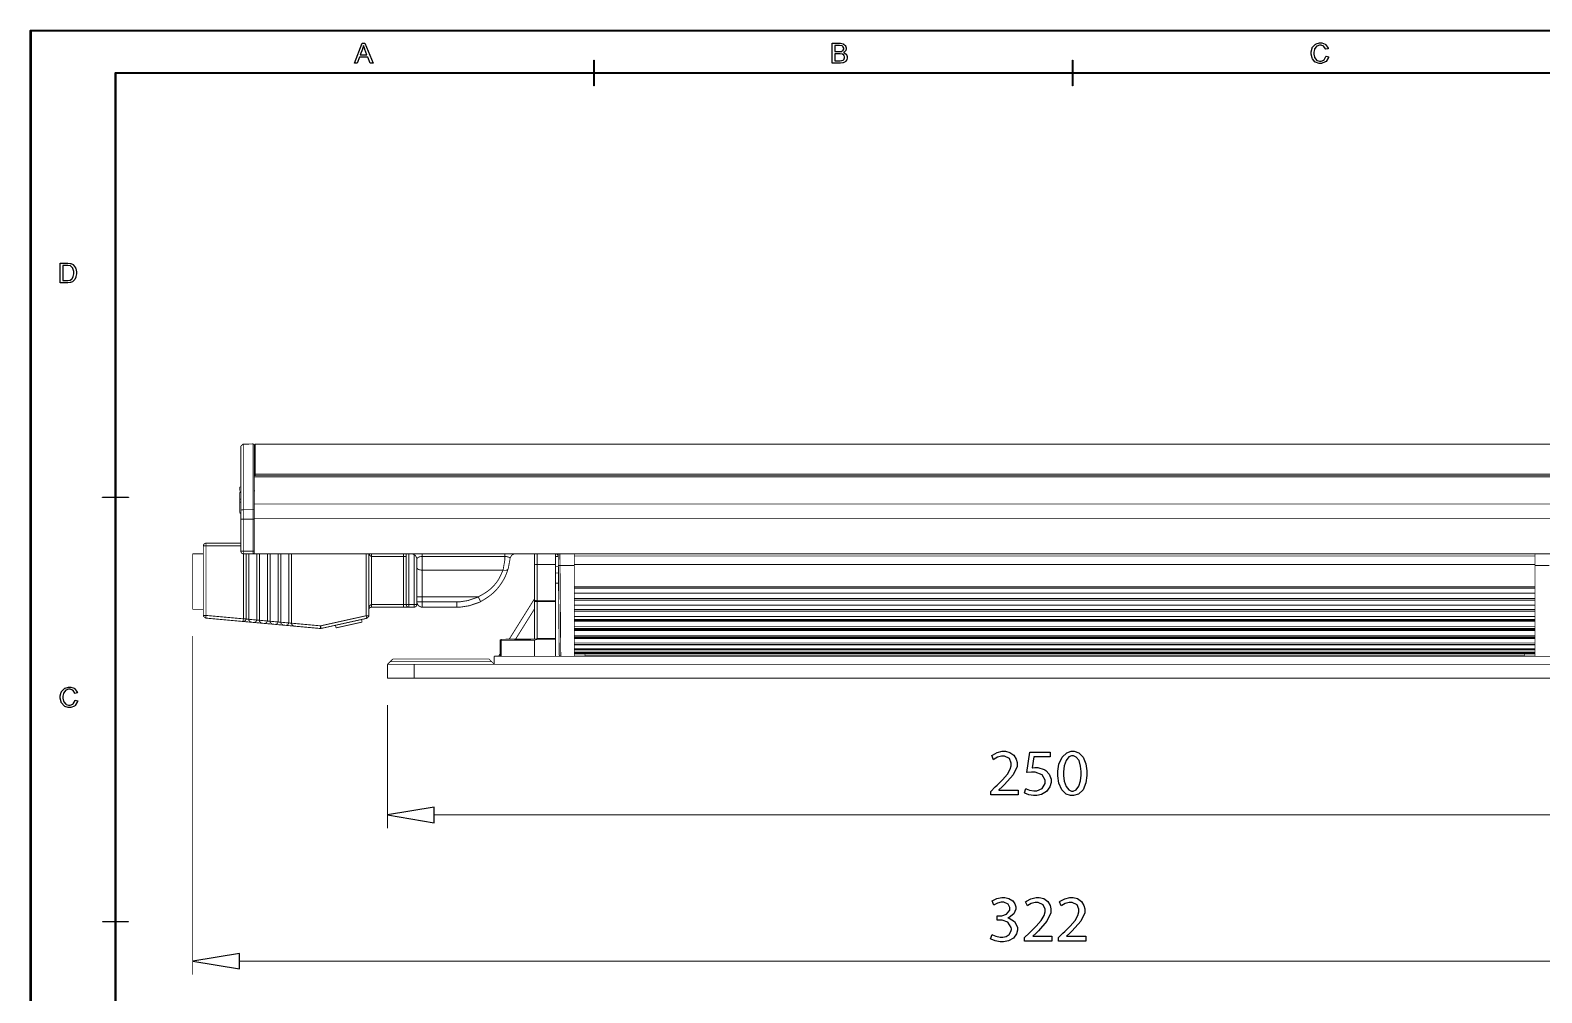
# Model space of a CAD drawing. Extents: x 0.54 to 10.46, y 0.74 to 7.76.
# Drawn here: x 0.54 to 6.49, y 3.97 to 7.76 of the extents above; entities that cross this region are included whole.
import ezdxf

# ---------------------------------------------------------------- set-up
doc = ezdxf.new("R2010")
doc.units = 0
doc.layers.get('0').update_dxf_attribs({"linetype": 'CONTINUOUS'})

msp = doc.modelspace()

# ---------------------------------------------------------------- linework, layer by layer
at = {"color": 0}
for points in [[(10.4631, 0.73899), (0.53689, 0.73899), (0.53646, 0.73899), (0.53516, 0.74029), (0.53516, 0.74072), (0.53516, 7.75928), (0.53516, 7.75971), (0.53646, 7.76101), (0.53689, 7.76101), (10.4631, 7.76101), (10.4635, 7.76101), (10.4648, 7.75971), (10.4648, 7.75928), (10.4648, 0.74072), (10.4648, 0.74029), (10.4635, 0.73899), (10.4631, 0.73899)], [(0.53863, 0.74246), (10.4614, 0.74246), (10.4614, 7.75754), (0.53863, 7.75754), (0.53863, 0.74246)], [(1.8125, 7.63167), (1.84239, 7.70953), (1.85351, 7.70953), (1.88536, 7.63167), (1.87364, 7.63167), (1.86453, 7.65528), (1.83203, 7.65528), (1.82346, 7.63167), (1.8125, 7.63167)], [(1.83496, 7.66363), (1.86139, 7.66363), (1.85325, 7.68522), (1.8526, 7.68685), (1.84799, 7.70031), (1.84771, 7.70133), (1.84744, 7.70008), (1.84397, 7.68772), (1.84353, 7.68647), (1.83496, 7.66363)], [(3.69461, 7.63167), (3.69461, 7.70953), (3.72385, 7.70953), (3.72738, 7.70953), (3.73719, 7.70757), (3.73812, 7.70714), (3.73899, 7.70676), (3.74604, 7.70068), (3.74658, 7.69987), (3.74707, 7.69906), (3.74962, 7.692), (3.74962, 7.68961), (3.74962, 7.68728), (3.74735, 7.68099), (3.7469, 7.68024), (3.74642, 7.67953), (3.73964, 7.67356), (3.73872, 7.67307), (3.73986, 7.67275), (3.74897, 7.66689), (3.74962, 7.66601), (3.75022, 7.66521), (3.75342, 7.65701), (3.75342, 7.65424), (3.75342, 7.65175), (3.75146, 7.64492), (3.75108, 7.6441), (3.75071, 7.64333), (3.74593, 7.63726), (3.74539, 7.63683), (3.74479, 7.63644), (3.73768, 7.63319), (3.73687, 7.63297), (3.736, 7.63276), (3.72721, 7.63167), (3.72428, 7.63167), (3.69461, 7.63167)], [(3.70492, 7.67681), (3.72174, 7.67681), (3.72418, 7.67681), (3.73107, 7.67763), (3.73156, 7.67774), (3.73221, 7.67796), (3.73714, 7.68115), (3.73747, 7.68158), (3.73779, 7.68207), (3.73947, 7.68685), (3.73947, 7.68842), (3.73947, 7.69015), (3.7379, 7.69472), (3.73763, 7.69521), (3.73731, 7.69569), (3.73286, 7.69906), (3.73232, 7.69922), (3.73172, 7.69943), (3.72325, 7.70031), (3.72049, 7.70031), (3.70492, 7.70031), (3.70492, 7.67681)], [(5.63921, 7.65896), (5.64953, 7.65636), (5.64899, 7.65424), (5.63926, 7.63818), (5.63786, 7.63704), (5.63644, 7.63596), (5.62207, 7.63038), (5.61729, 7.63038), (5.61214, 7.63038), (5.59814, 7.63465), (5.59685, 7.63547), (5.59549, 7.63633), (5.5855, 7.64871), (5.58485, 7.65033), (5.58415, 7.65196), (5.58074, 7.66639), (5.58074, 7.67117), (5.58074, 7.67649), (5.58453, 7.69092), (5.58535, 7.69239), (5.5861, 7.6939), (5.59711, 7.7054), (5.59858, 7.70617), (5.59999, 7.70697), (5.61307, 7.71083), (5.61746, 7.71083), (5.62235, 7.71083), (5.63574, 7.70594), (5.6371, 7.70492), (5.6384, 7.70394), (5.64768, 7.69), (5.64822, 7.68821), (5.63807, 7.68582), (5.63758, 7.68722), (5.63103, 7.69754), (5.63021, 7.69814), (5.62935, 7.69879), (5.62022, 7.70204), (5.61724, 7.70204), (5.6135, 7.70204), (5.60325, 7.69846), (5.60226, 7.69775), (5.60124, 7.69706), (5.59418, 7.68744), (5.59381, 7.68619), (5.59337, 7.685), (5.59136, 7.67469), (5.59136, 7.67122), (5.59136, 7.66694), (5.59375, 7.65517), (5.59424, 7.65392), (5.59467, 7.65272), (5.60221, 7.6435), (5.60325, 7.64285), (5.60422, 7.64225), (5.61333, 7.63917), (5.61643, 7.63917), (5.62007, 7.63917), (5.63004, 7.64333), (5.63108, 7.64415), (5.63206, 7.64501), (5.63883, 7.65733), (5.63921, 7.65896)], [(2.75608, 7.54135), (2.75592, 7.54135), (2.75543, 7.54189), (2.75543, 7.54204), (2.75543, 7.64231), (2.75543, 7.64247), (2.75592, 7.64296), (2.75608, 7.64296), (2.75624, 7.64296), (2.75678, 7.64247), (2.75678, 7.64231), (2.75678, 7.54204), (2.75678, 7.54189), (2.75624, 7.54135), (2.75608, 7.54135)], [(3.70492, 7.6409), (3.72428, 7.6409), (3.72601, 7.6409), (3.73096, 7.64117), (3.73133, 7.64122), (3.73188, 7.64133), (3.73682, 7.64318), (3.73725, 7.64339), (3.73763, 7.64367), (3.74094, 7.64725), (3.74121, 7.64768), (3.74143, 7.64817), (3.74274, 7.65272), (3.74274, 7.65424), (3.74274, 7.65614), (3.74083, 7.66129), (3.7405, 7.66183), (3.74013, 7.66237), (3.73497, 7.66613), (3.73432, 7.66635), (3.73361, 7.66656), (3.72558, 7.66764), (3.72293, 7.66764), (3.70492, 7.66764), (3.70492, 7.6409)], [(4.64106, 7.54135), (4.64085, 7.54135), (4.64035, 7.54189), (4.64035, 7.54204), (4.64035, 7.64231), (4.64035, 7.64247), (4.64085, 7.64296), (4.64106, 7.64296), (4.64122, 7.64296), (4.64176, 7.64247), (4.64176, 7.64231), (4.64176, 7.54204), (4.64176, 7.54189), (4.64122, 7.54135), (4.64106, 7.54135)], [(10.296, 0.90609), (0.87115, 0.90609), (0.87071, 0.90609), (0.86941, 0.90739), (0.86941, 0.90782), (0.86941, 7.59218), (0.86941, 7.59261), (0.87071, 7.59392), (0.87115, 7.59392), (10.296, 7.59392), (10.2964, 7.59392), (10.2977, 7.59261), (10.2977, 7.59218), (10.2977, 0.90782), (10.2977, 0.90739), (10.2964, 0.90609), (10.296, 0.90609)], [(0.87289, 0.90956), (10.2943, 0.90956), (10.2943, 7.59044), (0.87289, 7.59044), (0.87289, 0.90956)], [(0.65283, 6.76579), (0.65283, 6.84358), (0.67963, 6.84358), (0.68305, 6.84358), (0.69265, 6.84267), (0.69347, 6.84244), (0.69455, 6.84224), (0.7041, 6.83762), (0.70491, 6.83692), (0.70589, 6.83604), (0.71354, 6.82497), (0.71408, 6.82362), (0.71457, 6.82226), (0.71718, 6.8094), (0.71718, 6.80512), (0.71718, 6.80122), (0.71539, 6.79053), (0.71506, 6.78939), (0.71468, 6.78825), (0.71029, 6.77881), (0.7098, 6.77806), (0.70926, 6.77735), (0.70329, 6.77143), (0.70269, 6.771), (0.70204, 6.77056), (0.69428, 6.76731), (0.69341, 6.76708), (0.69249, 6.76687), (0.68376, 6.76579), (0.68088, 6.76579), (0.65283, 6.76579)], [(0.66309, 6.77496), (0.67974, 6.77496), (0.68273, 6.77496), (0.69103, 6.77615), (0.69179, 6.77636), (0.69249, 6.77664), (0.69835, 6.78), (0.69878, 6.78043), (0.69938, 6.78103), (0.7041, 6.78922), (0.70448, 6.79025), (0.70481, 6.79129), (0.70654, 6.80181), (0.70654, 6.80528), (0.70654, 6.81), (0.70318, 6.82292), (0.70253, 6.824), (0.70182, 6.82514), (0.69374, 6.83247), (0.69282, 6.83279), (0.69211, 6.83306), (0.68262, 6.83442), (0.67947, 6.83442), (0.66309, 6.83442), (0.66309, 6.77496)], [(0.92128, 5.92042), (0.82096, 5.92042), (0.8208, 5.92042), (0.82031, 5.9209), (0.82031, 5.92106), (0.82031, 5.92128), (0.8208, 5.92176), (0.82096, 5.92176), (0.92128, 5.92176), (0.92144, 5.92176), (0.92193, 5.92128), (0.92193, 5.92106), (0.92193, 5.9209), (0.92144, 5.92042), (0.92128, 5.92042)], [(0.71202, 5.12196), (0.72228, 5.11936), (0.72173, 5.11724), (0.71202, 5.10118), (0.71067, 5.10004), (0.70926, 5.09896), (0.69488, 5.09337), (0.6901, 5.09337), (0.68495, 5.09337), (0.6709, 5.09765), (0.6696, 5.09847), (0.66824, 5.09933), (0.65826, 5.11171), (0.65761, 5.11333), (0.6569, 5.11496), (0.65348, 5.12939), (0.65348, 5.13417), (0.65348, 5.13949), (0.65734, 5.15392), (0.65815, 5.15539), (0.65891, 5.1569), (0.66992, 5.1684), (0.67139, 5.16917), (0.6728, 5.16997), (0.68587, 5.17383), (0.69027, 5.17383), (0.69515, 5.17383), (0.70855, 5.16894), (0.70991, 5.16792), (0.71121, 5.16694), (0.72043, 5.153), (0.72098, 5.15121), (0.71083, 5.14882), (0.71034, 5.15022), (0.70383, 5.16054), (0.70296, 5.16114), (0.70209, 5.16178), (0.69298, 5.16504), (0.69, 5.16504), (0.68625, 5.16504), (0.676, 5.16146), (0.67502, 5.16075), (0.67399, 5.16004), (0.66694, 5.15044), (0.66656, 5.14919), (0.66612, 5.148), (0.66412, 5.13769), (0.66412, 5.13422), (0.66412, 5.12993), (0.6665, 5.11817), (0.66699, 5.11692), (0.66748, 5.11572), (0.67497, 5.1065), (0.676, 5.10585), (0.67697, 5.10525), (0.68614, 5.10215), (0.68924, 5.10215), (0.69287, 5.10215), (0.70285, 5.10633), (0.70388, 5.10715), (0.70486, 5.10801), (0.71164, 5.12033), (0.71202, 5.12196)], [(0.92128, 4.24929), (0.82096, 4.24929), (0.8208, 4.24929), (0.82031, 4.24983), (0.82031, 4.25), (0.82031, 4.25022), (0.8208, 4.25071), (0.82096, 4.25071), (0.92128, 4.25071), (0.92144, 4.25071), (0.92193, 4.25022), (0.92193, 4.25), (0.92193, 4.24983), (0.92144, 4.24929), (0.92128, 4.24929)]]:
    msp.add_lwpolyline(points, close=True, dxfattribs=at)
at = {"color": 0, "const_width": 0.00347}
for points in [[(1.41254, 6.13146), (1.37446, 6.13015)], [(1.41689, 6.12728), (1.41689, 6.12836), (1.41374, 6.13146), (1.41271, 6.13146), (1.41254, 6.13146)], [(1.37446, 6.13015), (1.37305, 6.1301), (1.36431, 6.12229), (1.36431, 6.11963)], [(1.36431, 5.86914), (1.36431, 6.11963)], [(1.42106, 6.13069), (1.41997, 6.13069), (1.41689, 6.12761), (1.41689, 6.12651)], [(1.41689, 6.00553), (1.41689, 6.12728)], [(1.41689, 6.12651), (1.41689, 6.00971)], [(7.71967, 6.13069), (1.42106, 6.13069)], [(1.42106, 6.01258), (1.42057, 6.01269), (1.41699, 6.01019), (1.41689, 6.00971)], [(1.42106, 6.01258), (1.42106, 6.00803)], [(1.42106, 6.01258), (7.71967, 6.01258)], [(1.36013, 5.94786), (1.36013, 5.96169)], [(1.36013, 5.96169), (1.36431, 5.96169)], [(1.41689, 6.00971), (1.41689, 6.00868), (1.41997, 6.00549), (1.42106, 6.00549)], [(7.72385, 6.00553), (1.41689, 6.00553)], [(1.41689, 6.00553), (1.41689, 6.00097)], [(7.72385, 6.00097), (1.41689, 6.00097)], [(1.41689, 6.00097), (1.41689, 5.89492)], [(1.42106, 6.00803), (1.42106, 6.00553)], [(1.36013, 5.94308), (1.36431, 5.94308)], [(1.36013, 5.91385), (1.36013, 5.94049)], [(1.36013, 5.94049), (1.36431, 5.94049)], [(1.36013, 5.90235), (1.36013, 5.91385)], [(1.36013, 5.91385), (1.36431, 5.91385)], [(1.36013, 5.86008), (1.36013, 5.90235)], [(1.36013, 5.90235), (1.36431, 5.90235)], [(4.93067, 5.89492), (1.41689, 5.89492)], [(1.41689, 5.89492), (1.41689, 5.83832)], [(1.42106, 5.94661), (1.41851, 5.94661), (1.41846, 5.94661), (1.41829, 5.94661), (1.41829, 5.94661), (1.41792, 5.94661), (1.41786, 5.94661), (1.41775, 5.94667), (1.41775, 5.94667), (1.41743, 5.94667), (1.41738, 5.94667), (1.41726, 5.94667), (1.41726, 5.94667), (1.41721, 5.94667), (1.4171, 5.94667), (1.4171, 5.94667), (1.4171, 5.94667), (1.41699, 5.94667), (1.41699, 5.94667)], [(7.72385, 5.89492), (4.93067, 5.89492)], [(1.36431, 5.86008), (1.36013, 5.86008)], [(1.36013, 5.85867), (1.36431, 5.85867)], [(1.36431, 5.85867), (1.36013, 5.85867)], [(1.37446, 5.87229), (1.37245, 5.87218), (1.37055, 5.87201), (1.36882, 5.87169), (1.3673, 5.87131), (1.36599, 5.87088), (1.36507, 5.87033), (1.36453, 5.86974), (1.36431, 5.86914)], [(1.36431, 5.86914), (1.36431, 5.83524)], [(1.36431, 5.7091), (1.36431, 5.83524)], [(1.36431, 5.83524), (1.37446, 5.83524)], [(1.41254, 5.87267), (1.37446, 5.87229)], [(1.37446, 5.87229), (1.37446, 5.83524)], [(1.41254, 5.83524), (1.37446, 5.83524)], [(1.37446, 5.83524), (1.37446, 5.7091)], [(1.41254, 5.83524), (1.41254, 5.87267)], [(1.41271, 5.87267), (1.41254, 5.87267)], [(1.41254, 5.7091), (1.41254, 5.83524)], [(1.41254, 5.83524), (1.41689, 5.83524)], [(1.41271, 5.87267), (1.41351, 5.87267), (1.41504, 5.87244), (1.41564, 5.87229), (1.41618, 5.87213), (1.41656, 5.8719), (1.41678, 5.87164), (1.41689, 5.87142)], [(1.41689, 5.83524), (1.41689, 5.87142)], [(1.41689, 5.83832), (1.41689, 5.69857)], [(5.37354, 5.83832), (1.41689, 5.83832)], [(7.72385, 5.83832), (5.37354, 5.83832)], [(1.22765, 5.74061), (1.22575, 5.74061), (1.22016, 5.73757), (1.21712, 5.73199), (1.21712, 5.73008)], [(1.21712, 5.73008), (1.22765, 5.73008)], [(1.21712, 5.45589), (1.21712, 5.73008)], [(1.22765, 5.74061), (1.36431, 5.74061)], [(1.22765, 5.74061), (1.22765, 5.73008)], [(1.22765, 5.73008), (1.22765, 5.45589)], [(1.17508, 5.48004), (1.17508, 5.69857)], [(1.17508, 5.69857), (1.21712, 5.69857)], [(1.37446, 5.7091), (1.36431, 5.7091)], [(1.36431, 5.7091), (1.36431, 5.70725), (1.36735, 5.70167), (1.37294, 5.69857), (1.37484, 5.69857)], [(1.37446, 5.7091), (1.3744, 5.70822), (1.37473, 5.69943), (1.37484, 5.69857)], [(1.41254, 5.7091), (1.37446, 5.7091)], [(1.41271, 5.69857), (1.37484, 5.69857)], [(1.38531, 5.69857), (1.38531, 5.44249)], [(1.39583, 5.4406), (1.39583, 5.69857)], [(1.41689, 5.7091), (1.41254, 5.7091)], [(1.41271, 5.69857), (1.41271, 5.69862), (1.41271, 5.69874), (1.41271, 5.69874), (1.41265, 5.69879), (1.41265, 5.69889), (1.41265, 5.69889), (1.41265, 5.69894), (1.41265, 5.69911), (1.41265, 5.69911), (1.41265, 5.69911), (1.41265, 5.69928), (1.41265, 5.69928), (1.41265, 5.69933), (1.41265, 5.69943), (1.41265, 5.69943), (1.4126, 5.69949), (1.4126, 5.69971), (1.4126, 5.69971), (1.4126, 5.69976), (1.4126, 5.69993), (1.4126, 5.69993), (1.4126, 5.69993), (1.4126, 5.70019), (1.4126, 5.70019), (1.4126, 5.70242), (1.41254, 5.70258), (1.41254, 5.7091)], [(1.41271, 5.69857), (1.41374, 5.69857), (1.41689, 5.70171), (1.41689, 5.70275)], [(1.41689, 5.69857), (1.41271, 5.69857)], [(1.41689, 5.70275), (1.41689, 5.7091)], [(7.72385, 5.69857), (1.41689, 5.69857)], [(1.42736, 5.69857), (1.42736, 5.43869)], [(1.43788, 5.43679), (1.43788, 5.69857)], [(1.4694, 5.69857), (1.4694, 5.43485)], [(1.47993, 5.43294), (1.47993, 5.69857)], [(1.51144, 5.69857), (1.51144, 5.43104)], [(1.52197, 5.42914), (1.52197, 5.69857)], [(1.5535, 5.69857), (1.5535, 5.42725)], [(1.56401, 5.42529), (1.56401, 5.69857)], [(1.86888, 5.69857), (1.86888, 5.45469)], [(1.87939, 5.69857), (1.87939, 5.68804)], [(1.87939, 5.68804), (1.87939, 5.49886)], [(2.00553, 5.68804), (1.87939, 5.68804)], [(2.00553, 5.69857), (2.00553, 5.68804)], [(2.016, 5.68804), (2.00553, 5.68804)], [(2.00553, 5.49886), (2.00553, 5.68804)], [(2.016, 5.49886), (2.016, 5.69857)], [(2.05806, 5.67751), (2.05806, 5.68126), (2.05186, 5.69243), (2.04075, 5.69857), (2.03706, 5.69857)], [(2.0791, 5.68804), (2.07497, 5.68782), (2.07107, 5.68722), (2.06743, 5.68631), (2.06424, 5.68494), (2.06164, 5.68338), (2.05968, 5.68158), (2.05849, 5.67958), (2.05806, 5.67751)], [(2.05806, 5.64481), (2.05806, 5.67751)], [(2.0791, 5.68804), (2.0791, 5.69857)], [(2.40494, 5.68804), (2.0791, 5.68804)], [(2.0791, 5.68804), (2.0791, 5.63428)], [(2.39714, 5.63428), (2.39839, 5.63867), (2.40494, 5.67572), (2.40494, 5.68804)], [(2.40494, 5.68804), (2.40494, 5.69857)], [(2.40494, 5.68804), (2.40554, 5.68804), (2.40619, 5.68799), (2.40679, 5.68799), (2.40739, 5.68793), (2.40799, 5.68793), (2.40864, 5.68788), (2.40918, 5.68782), (2.41037, 5.68772), (2.41092, 5.68767), (2.41151, 5.68756), (2.41206, 5.68744), (2.41254, 5.68739), (2.41363, 5.68718), (2.41558, 5.68674), (2.41601, 5.68658), (2.41644, 5.68647), (2.41689, 5.68631), (2.41775, 5.68608), (2.41812, 5.68593), (2.41851, 5.68582), (2.41928, 5.68549), (2.4196, 5.68533), (2.41992, 5.68522), (2.4209, 5.68474), (2.42171, 5.68425), (2.42204, 5.68414), (2.42225, 5.68392), (2.42253, 5.68375), (2.42318, 5.68326), (2.42333, 5.68311), (2.42356, 5.68294), (2.42389, 5.68261), (2.42399, 5.68246), (2.42415, 5.68224), (2.42458, 5.68158), (2.42464, 5.68143), (2.42469, 5.68121), (2.42481, 5.68104), (2.42486, 5.68088), (2.42486, 5.68072), (2.42492, 5.6805), (2.42497, 5.68033), (2.42497, 5.68018), (2.42503, 5.68001), (2.42503, 5.67979), (2.42507, 5.67964), (2.42507, 5.67947)], [(2.41732, 5.63883), (2.41829, 5.64214), (2.42475, 5.67606), (2.42507, 5.67947)], [(2.44601, 5.69857), (2.44243, 5.69857), (2.43181, 5.69308), (2.42529, 5.68218), (2.42507, 5.67947)], [(2.52143, 5.65489), (2.52143, 5.69857)], [(2.53196, 5.65653), (2.53065, 5.65653), (2.53039, 5.65647), (2.52886, 5.65647), (2.52865, 5.65642), (2.52794, 5.65642), (2.52767, 5.65636), (2.52718, 5.65636), (2.52696, 5.65631), (2.52653, 5.65631), (2.52632, 5.65625), (2.52588, 5.65625), (2.52567, 5.65619), (2.52544, 5.65619), (2.52528, 5.65614), (2.52507, 5.65614), (2.52485, 5.65608), (2.52468, 5.65608), (2.52453, 5.65603), (2.52431, 5.65603), (2.52399, 5.65593), (2.52382, 5.65593), (2.52365, 5.65587), (2.52349, 5.65587), (2.52333, 5.65582), (2.52322, 5.65582), (2.52306, 5.65576), (2.523, 5.65576), (2.52279, 5.65571), (2.52279, 5.65571), (2.52274, 5.65571), (2.52257, 5.65565), (2.52257, 5.65565), (2.52251, 5.65565), (2.52235, 5.65554), (2.52235, 5.65554), (2.52229, 5.65554), (2.52214, 5.65549), (2.52214, 5.65549), (2.52208, 5.65549), (2.52197, 5.65543), (2.52197, 5.65543), (2.52192, 5.65543), (2.52181, 5.65533), (2.52181, 5.65533), (2.52175, 5.65533), (2.52165, 5.65522), (2.52165, 5.65522), (2.5216, 5.65522), (2.52149, 5.65506), (2.52149, 5.65506), (2.52143, 5.65506), (2.52143, 5.65489), (2.52143, 5.65489)], [(2.52143, 5.51025), (2.52143, 5.65489)], [(2.60385, 5.65653), (2.53196, 5.65653)], [(2.53196, 5.65653), (2.53196, 5.51546)], [(2.60385, 5.69857), (2.60385, 5.65653)], [(2.61529, 5.68804), (2.60385, 5.68804)], [(2.60385, 5.65653), (2.60385, 5.51546)], [(2.61529, 5.68815), (2.61524, 5.68961), (2.61214, 5.69553), (2.60661, 5.69857), (2.60476, 5.69857)], [(2.61518, 5.69857), (2.61556, 5.65224)], [(2.62147, 5.69857), (2.6219, 5.65235)], [(2.67828, 5.69857), (2.67828, 5.69015)], [(2.67828, 5.69015), (2.67828, 5.65653)], [(2.67828, 5.69015), (6.46246, 5.69015)], [(2.67828, 5.65653), (2.67828, 5.65229)], [(2.67828, 5.65653), (2.67828, 5.65229)], [(2.67828, 5.65653), (6.46246, 5.65653)], [(6.46246, 5.69015), (6.46246, 5.69857)], [(6.46246, 5.69015), (6.46246, 5.65653)], [(6.46246, 5.65229), (6.46246, 5.65653)], [(6.46246, 5.65653), (6.46246, 5.65229)], [(2.05806, 5.64481), (2.05849, 5.64274), (2.05968, 5.64079), (2.06164, 5.63894), (2.06424, 5.63737), (2.06743, 5.63607), (2.07107, 5.6351), (2.07497, 5.6345), (2.0791, 5.63428)], [(2.05806, 5.52919), (2.05806, 5.64481)], [(2.0791, 5.63428), (2.39714, 5.63428)], [(2.0791, 5.63428), (2.0791, 5.52919)], [(2.30003, 5.52919), (2.30285, 5.53071), (2.30561, 5.53222), (2.30838, 5.53369), (2.31119, 5.53526), (2.31396, 5.53678), (2.31668, 5.53836), (2.31944, 5.53993), (2.32215, 5.54156), (2.32482, 5.54318), (2.32753, 5.54486), (2.33014, 5.54656), (2.33274, 5.54829), (2.33535, 5.55007), (2.33789, 5.55192), (2.34039, 5.55382), (2.34283, 5.55572), (2.34526, 5.55772), (2.34993, 5.56185), (2.35449, 5.56619), (2.35672, 5.56842), (2.35889, 5.57064), (2.361, 5.57297), (2.36313, 5.57525), (2.36513, 5.57764), (2.36719, 5.58003), (2.36914, 5.58242), (2.37104, 5.58485), (2.37289, 5.58729), (2.37468, 5.58979), (2.37804, 5.59478), (2.37961, 5.59733), (2.38112, 5.59988), (2.3826, 5.60249), (2.384, 5.60508), (2.38536, 5.60769), (2.38667, 5.61029), (2.38792, 5.61296), (2.38917, 5.61556), (2.39154, 5.62088), (2.39268, 5.62358), (2.39382, 5.62625), (2.39492, 5.6289), (2.39606, 5.63162), (2.39714, 5.63428)], [(2.41732, 5.63883), (2.41639, 5.63612), (2.41547, 5.63336), (2.41456, 5.63064), (2.4126, 5.62522), (2.41162, 5.62244), (2.40836, 5.61431), (2.40717, 5.6116), (2.40593, 5.60889), (2.40462, 5.60618), (2.40326, 5.60351), (2.40192, 5.60081), (2.39899, 5.59549), (2.39746, 5.59283), (2.39589, 5.59022), (2.39432, 5.58757), (2.39264, 5.58496), (2.39094, 5.58242), (2.38921, 5.57986), (2.38743, 5.57731), (2.38564, 5.57482), (2.38379, 5.57226), (2.38189, 5.56982), (2.37999, 5.56733), (2.37804, 5.56494), (2.37603, 5.5625), (2.37403, 5.56011), (2.36979, 5.55544), (2.36768, 5.55317), (2.3655, 5.55089), (2.36328, 5.54867), (2.361, 5.5465), (2.35633, 5.54226), (2.35157, 5.53825), (2.34907, 5.53629), (2.34407, 5.5325), (2.34153, 5.53065), (2.33632, 5.52707), (2.33371, 5.52533), (2.33106, 5.5236), (2.3284, 5.52192), (2.32568, 5.52024), (2.32303, 5.51856), (2.32032, 5.51687), (2.3176, 5.51525), (2.31483, 5.51361), (2.3094, 5.51036)], [(2.39714, 5.63428), (2.40076, 5.63363), (2.40424, 5.63336), (2.40756, 5.63346), (2.41049, 5.6339), (2.41303, 5.63465), (2.41504, 5.63579), (2.41644, 5.63721), (2.41732, 5.63883)], [(2.60385, 5.64811), (2.61561, 5.64811)], [(2.61583, 5.62289), (2.60385, 5.62289)], [(2.61556, 5.65224), (2.61615, 5.58376), (2.61675, 5.5179), (2.61729, 5.45719), (2.61774, 5.40403), (2.61811, 5.36035), (2.61843, 5.3279), (2.6186, 5.30794), (2.61865, 5.30117)], [(2.6219, 5.65229), (2.61849, 5.65229), (2.61843, 5.65229), (2.61828, 5.65229), (2.61828, 5.65229), (2.61778, 5.65229), (2.61774, 5.65229), (2.61757, 5.65229), (2.61757, 5.65229), (2.61692, 5.65229), (2.61686, 5.65229), (2.61675, 5.65229), (2.61675, 5.65229), (2.61626, 5.65229), (2.61621, 5.65229), (2.61604, 5.65224), (2.61604, 5.65224), (2.61561, 5.65224)], [(2.6219, 5.65229), (2.67199, 5.65229)], [(2.67828, 5.65229), (2.67199, 5.65229)], [(2.67828, 5.65229), (2.67828, 5.29497)], [(6.46246, 5.29497), (6.46246, 5.65229)], [(6.46246, 5.65229), (6.51888, 5.65229)], [(2.60385, 5.58296), (2.61615, 5.58296)], [(2.67828, 5.56814), (6.46246, 5.56814)], [(2.67828, 5.56364), (6.46246, 5.56364)], [(6.46246, 5.54346), (2.67828, 5.54346)], [(1.17508, 5.48004), (1.21712, 5.48004)], [(1.87939, 5.49886), (1.87733, 5.49843), (1.87532, 5.49724), (1.87354, 5.49528), (1.87196, 5.49268), (1.87067, 5.48947), (1.86968, 5.48583), (1.86908, 5.48193), (1.86888, 5.47781)], [(1.87939, 5.48833), (1.8775, 5.48833), (1.8719, 5.48529), (1.86888, 5.47971), (1.86888, 5.47781)], [(1.87939, 5.49886), (1.87939, 5.48833)], [(1.87939, 5.49886), (2.00553, 5.49886)], [(2.00553, 5.48833), (1.87939, 5.48833)], [(2.00553, 5.49886), (2.016, 5.49886)], [(2.00553, 5.49886), (2.00553, 5.48833)], [(2.00553, 5.48833), (2.02653, 5.48833)], [(2.02653, 5.49886), (2.016, 5.49886)], [(2.016, 5.49886), (2.016, 5.49701), (2.01904, 5.49143), (2.02462, 5.48833), (2.02653, 5.48833)], [(2.02653, 5.49886), (2.04758, 5.49886)], [(2.02653, 5.48833), (2.02653, 5.49886)], [(2.04758, 5.48833), (2.02653, 5.48833)], [(2.05806, 5.49886), (2.04758, 5.49886)], [(2.04758, 5.48833), (2.04758, 5.49886)], [(2.04758, 5.48833), (2.04943, 5.48833), (2.05496, 5.49143), (2.05806, 5.49701), (2.05806, 5.49886)], [(2.05806, 5.50933), (2.05806, 5.52919)], [(2.05806, 5.52919), (2.0791, 5.52919)], [(2.05806, 5.50933), (2.05806, 5.49886)], [(2.0791, 5.50933), (2.05806, 5.50933)], [(2.05806, 5.50933), (2.05806, 5.50564), (2.06418, 5.49451), (2.07536, 5.48833), (2.0791, 5.48833)], [(2.05897, 5.50315), (2.05881, 5.50282), (2.05806, 5.49989), (2.05806, 5.49886)], [(2.30003, 5.52919), (2.0791, 5.52919)], [(2.0791, 5.52919), (2.0791, 5.50933)], [(2.0791, 5.48833), (2.0791, 5.50939)], [(2.0791, 5.50933), (2.21571, 5.50933)], [(2.21571, 5.48833), (2.0791, 5.48833)], [(2.21571, 5.50933), (2.22651, 5.50933), (2.259, 5.51438), (2.29346, 5.52593), (2.30003, 5.52919)], [(2.21571, 5.48833), (2.22771, 5.48833), (2.26383, 5.49393), (2.30214, 5.50678), (2.3094, 5.51036)], [(2.21571, 5.48833), (2.21571, 5.50939)], [(2.30003, 5.52919), (2.30186, 5.5255), (2.3036, 5.52197), (2.30871, 5.51178), (2.30925, 5.51074), (2.3094, 5.51036)], [(2.52143, 5.52138), (2.42188, 5.36208)], [(2.53196, 5.5154), (2.52989, 5.51535), (2.52794, 5.51503), (2.5261, 5.5146), (2.52453, 5.51394), (2.52322, 5.51313), (2.52225, 5.51226), (2.52165, 5.51129), (2.52143, 5.51025)], [(2.53196, 5.51058), (2.52989, 5.51058), (2.52794, 5.51053), (2.5261, 5.51053), (2.52453, 5.51047), (2.52322, 5.51042), (2.52225, 5.51036), (2.52165, 5.51031), (2.52143, 5.51025)], [(2.52143, 5.36296), (2.52143, 5.51025)], [(2.53196, 5.51058), (2.53196, 5.51546)], [(2.53196, 5.5154), (2.60385, 5.5154)], [(2.53196, 5.51058), (2.53196, 5.36524)], [(2.60385, 5.51058), (2.53196, 5.51058)], [(2.60385, 5.5154), (2.60385, 5.51053)], [(2.60385, 5.51058), (2.60385, 5.36524)], [(6.46246, 5.52225), (2.67828, 5.52225)], [(2.67828, 5.51622), (6.46246, 5.51622)], [(6.46246, 5.49615), (2.67828, 5.49615)], [(6.46246, 5.47922), (2.67828, 5.47922)], [(1.21712, 5.45589), (1.22765, 5.45589)], [(1.21712, 5.45589), (1.21712, 5.45329), (1.22537, 5.44558), (1.22673, 5.44542)], [(1.22765, 5.45589), (1.22748, 5.45383), (1.22727, 5.45188), (1.22711, 5.45008), (1.227, 5.44846), (1.22689, 5.44721), (1.22678, 5.44624), (1.22673, 5.44564), (1.22667, 5.44542)], [(1.37386, 5.43201), (1.22667, 5.44542)], [(1.22765, 5.45589), (1.37484, 5.44249)], [(1.37484, 5.44249), (1.37462, 5.44049), (1.37446, 5.43853), (1.37429, 5.43668), (1.37413, 5.43511), (1.37402, 5.43381), (1.37392, 5.43283), (1.37386, 5.43224), (1.37386, 5.43201)], [(1.37386, 5.43201), (1.37527, 5.43192), (1.38151, 5.43446), (1.38509, 5.44015), (1.38525, 5.44157)], [(1.40539, 5.42914), (1.37386, 5.43201)], [(1.37484, 5.44249), (1.38531, 5.44249)], [(1.38525, 5.44157), (1.38525, 5.44168), (1.38531, 5.44233), (1.38531, 5.44249)], [(1.38525, 5.44157), (1.39583, 5.4406)], [(1.39583, 5.4406), (1.42731, 5.43772)], [(1.39583, 5.43961), (1.39583, 5.4406)], [(1.39583, 5.4406), (1.39583, 5.43961)], [(1.39583, 5.43961), (1.39583, 5.43701), (1.40403, 5.42931), (1.40539, 5.42914)], [(1.4159, 5.42822), (1.40539, 5.42919)], [(1.4159, 5.42822), (1.41732, 5.42811), (1.42356, 5.43061), (1.42714, 5.43631), (1.42731, 5.43772)], [(1.44743, 5.42535), (1.4159, 5.42822)], [(1.42736, 5.43772), (1.42736, 5.43799), (1.42736, 5.43853), (1.42736, 5.43869)], [(1.42736, 5.43772), (1.43788, 5.43679)], [(1.43788, 5.43679), (1.46935, 5.43392)], [(1.43788, 5.43582), (1.43788, 5.43679)], [(1.43788, 5.43679), (1.43788, 5.43582)], [(1.43788, 5.43582), (1.43788, 5.43321), (1.44607, 5.42551), (1.44743, 5.42535)], [(1.45796, 5.42437), (1.44743, 5.42535)], [(1.45796, 5.42437), (1.45936, 5.42426), (1.4656, 5.42681), (1.46918, 5.43251), (1.46935, 5.43392)], [(1.48947, 5.42156), (1.45796, 5.42437)], [(1.46935, 5.43392), (1.46935, 5.43403), (1.4694, 5.43468), (1.4694, 5.43485)], [(1.46935, 5.43392), (1.47993, 5.43294)], [(1.47993, 5.43294), (1.51139, 5.43007)], [(1.47993, 5.43197), (1.47993, 5.43294)], [(1.47993, 5.43294), (1.47993, 5.43197)], [(1.47993, 5.43197), (1.47993, 5.42936), (1.48812, 5.42171), (1.48947, 5.42156)], [(1.5, 5.42057), (1.48947, 5.42156)], [(1.5, 5.42057), (1.50142, 5.42046), (1.50765, 5.42296), (1.51124, 5.42865), (1.51139, 5.43007)], [(1.53153, 5.41769), (1.5, 5.42057)], [(1.51144, 5.43007), (1.51144, 5.43033), (1.51144, 5.43088), (1.51144, 5.43104)], [(1.51144, 5.43007), (1.52197, 5.42914)], [(1.52197, 5.42914), (1.55344, 5.42626)], [(1.52197, 5.42817), (1.52197, 5.42914)], [(1.52197, 5.42914), (1.52197, 5.42817)], [(1.52197, 5.42817), (1.52197, 5.42557), (1.53017, 5.41786), (1.53153, 5.41769)], [(1.54204, 5.41678), (1.53153, 5.41769)], [(1.54204, 5.41678), (1.54346, 5.41667), (1.54969, 5.41917), (1.55328, 5.42486), (1.55344, 5.42626)], [(1.57357, 5.4139), (1.54204, 5.41678)], [(1.55344, 5.42626), (1.55344, 5.42638), (1.5535, 5.42703), (1.5535, 5.42719)], [(1.55344, 5.42626), (1.56401, 5.42529)], [(1.56401, 5.42529), (1.67899, 5.41488)], [(1.56401, 5.42437), (1.56401, 5.42529)], [(1.56401, 5.42529), (1.56401, 5.42437)], [(1.56401, 5.42437), (1.56401, 5.42176), (1.57221, 5.41407), (1.57357, 5.4139)], [(1.67899, 5.41488), (1.85835, 5.45469)], [(1.86062, 5.44444), (1.68126, 5.40462)], [(1.73975, 5.40685), (1.73747, 5.4171)], [(1.73975, 5.40685), (1.84233, 5.42964)], [(1.84239, 5.42964), (1.84011, 5.43989)], [(1.86888, 5.45469), (1.85835, 5.45469)], [(1.85835, 5.45469), (1.85878, 5.45269), (1.85921, 5.45079), (1.8596, 5.449), (1.85997, 5.44749), (1.86025, 5.44618), (1.86046, 5.44526), (1.86057, 5.44467), (1.86062, 5.44444)], [(1.86062, 5.44444), (1.86182, 5.44472), (1.86888, 5.45221), (1.86888, 5.45469)], [(2.67828, 5.47293), (6.46246, 5.47293)], [(6.46246, 5.45199), (2.67828, 5.45199)], [(6.46246, 5.43946), (2.67828, 5.43946)], [(6.46246, 5.43554), (2.67828, 5.43554)], [(6.46246, 5.43494), (2.67828, 5.43494)], [(2.67828, 5.43251), (6.46246, 5.43251)], [(1.678, 5.4044), (1.57357, 5.4139)], [(1.67899, 5.41488), (1.67876, 5.41282), (1.6786, 5.41086), (1.67844, 5.40907), (1.67828, 5.40744), (1.67817, 5.40614), (1.67811, 5.40517), (1.67806, 5.40457), (1.678, 5.4044)], [(1.678, 5.4044), (1.67828, 5.4044), (1.68099, 5.40457), (1.68126, 5.40462)], [(1.67899, 5.41488), (1.67942, 5.41287), (1.67985, 5.41092), (1.68024, 5.40918), (1.68061, 5.40761), (1.68088, 5.40631), (1.6811, 5.40539), (1.68121, 5.40479), (1.68126, 5.40457)], [(2.3904, 5.36182), (2.38981, 5.36182), (2.38624, 5.35867), (2.38624, 5.35758)], [(2.3904, 5.35758), (2.38624, 5.35758)], [(2.38624, 5.35758), (2.38624, 5.29497)], [(2.52393, 5.36296), (2.3904, 5.36182)], [(2.3904, 5.36182), (2.3904, 5.36154), (2.3904, 5.36083), (2.3904, 5.36057)], [(2.3904, 5.36057), (2.3904, 5.35986), (2.3904, 5.35818), (2.3904, 5.35758)], [(2.52143, 5.35872), (2.3904, 5.35758)], [(2.52626, 5.35938), (2.52143, 5.35872)], [(2.52143, 5.35872), (2.52143, 5.29497)], [(2.52626, 5.35938), (2.52626, 5.35943), (2.52636, 5.35954), (2.52636, 5.35954), (2.52636, 5.3596), (2.52647, 5.35975), (2.52647, 5.35975), (2.52647, 5.35981), (2.52653, 5.35992), (2.52653, 5.35992), (2.52653, 5.35997), (2.52658, 5.36014), (2.52658, 5.36014), (2.52658, 5.36019), (2.52664, 5.36035), (2.52664, 5.36035), (2.52664, 5.3604), (2.52669, 5.36051), (2.52669, 5.36051), (2.52669, 5.36057), (2.52669, 5.36074), (2.52669, 5.36074), (2.52669, 5.36094), (2.52664, 5.361), (2.52664, 5.36111), (2.52664, 5.36111), (2.52664, 5.36111), (2.52658, 5.36128), (2.52658, 5.36128), (2.52658, 5.36133), (2.52653, 5.36143), (2.52653, 5.36143), (2.52647, 5.3616), (2.52642, 5.36165), (2.52636, 5.36171), (2.52636, 5.36171), (2.52632, 5.36176), (2.52621, 5.36193), (2.52621, 5.36193), (2.52615, 5.36199), (2.52604, 5.36214), (2.52604, 5.36214), (2.52599, 5.36219), (2.52588, 5.36225), (2.52588, 5.36225), (2.52582, 5.36231), (2.52567, 5.36242), (2.52567, 5.36242), (2.52561, 5.36247), (2.5255, 5.36253), (2.5255, 5.36253), (2.52544, 5.36257), (2.52528, 5.36263), (2.52528, 5.36263), (2.52522, 5.36268), (2.52507, 5.36274), (2.52507, 5.36274), (2.52507, 5.36274), (2.52496, 5.36279), (2.52496, 5.36279), (2.52479, 5.36285), (2.52474, 5.36285), (2.52462, 5.36285), (2.52462, 5.36285), (2.52458, 5.3629), (2.52442, 5.3629), (2.52442, 5.3629), (2.52436, 5.3629), (2.52419, 5.3629), (2.52419, 5.3629), (2.52414, 5.36296), (2.52399, 5.36296), (2.52399, 5.36296)], [(2.52707, 5.36035), (2.52626, 5.35938)], [(2.53196, 5.36524), (2.52946, 5.36285), (2.52707, 5.36035)], [(2.60385, 5.36035), (2.52707, 5.36035)], [(2.53196, 5.36524), (2.60385, 5.36524)], [(2.60385, 5.36524), (2.60385, 5.36035)], [(2.60385, 5.36035), (2.60385, 5.29497)], [(2.67828, 5.41174), (6.46246, 5.41174)], [(6.46246, 5.40457), (2.67828, 5.40457)], [(6.46246, 5.40007), (2.67828, 5.40007)], [(6.46246, 5.39806), (2.67828, 5.39806)], [(2.67828, 5.39632), (6.46246, 5.39632)], [(6.46246, 5.37631), (2.67828, 5.37631)], [(6.46246, 5.37235), (2.67828, 5.37235)], [(6.46246, 5.36854), (2.67828, 5.36854)], [(6.46246, 5.36621), (2.67828, 5.36621)], [(2.67828, 5.36501), (6.46246, 5.36501)], [(2.38624, 5.30507), (2.37993, 5.29497)], [(2.61865, 5.30117), (2.61865, 5.30106), (2.61871, 5.30089), (2.61871, 5.30057), (2.61876, 5.30046), (2.61876, 5.30013), (2.61882, 5.29997), (2.61882, 5.29986), (2.61893, 5.29953), (2.61893, 5.29937), (2.61897, 5.29926), (2.61908, 5.29893), (2.61914, 5.29883), (2.61919, 5.29867), (2.61925, 5.29856), (2.61931, 5.29839), (2.61931, 5.29839), (2.61947, 5.29818), (2.61947, 5.29818), (2.61947, 5.29818), (2.61957, 5.2979), (2.61957, 5.2979), (2.61957, 5.2979), (2.61974, 5.29764), (2.61974, 5.29764), (2.61974, 5.29764), (2.61996, 5.29742), (2.61996, 5.29742), (2.61996, 5.29742), (2.62011, 5.29715), (2.62011, 5.29715), (2.62011, 5.29715), (2.62033, 5.29693), (2.62033, 5.29693), (2.62033, 5.29693), (2.62056, 5.29671), (2.62056, 5.29671), (2.62056, 5.29671), (2.62076, 5.2965), (2.62076, 5.2965), (2.62099, 5.29633), (2.62099, 5.29633), (2.62125, 5.29611), (2.62125, 5.29611), (2.62125, 5.29611), (2.62147, 5.29596), (2.62147, 5.29596), (2.62147, 5.29596), (2.62175, 5.29579), (2.62175, 5.29579), (2.62175, 5.29579), (2.62201, 5.29568), (2.62201, 5.29568), (2.62201, 5.29568), (2.62229, 5.29551), (2.62229, 5.29551), (2.6224, 5.29546), (2.62256, 5.29542), (2.62267, 5.29536), (2.62299, 5.29525), (2.6231, 5.29525), (2.62343, 5.29514), (2.62369, 5.29514), (2.62386, 5.29508), (2.62403, 5.29508), (2.62414, 5.29503), (2.62446, 5.29503), (2.62463, 5.29497), (2.62472, 5.29497)], [(6.46246, 5.34717), (2.67828, 5.34717)], [(2.67828, 5.3419), (6.46246, 5.3419)], [(6.46246, 5.34), (2.67828, 5.34)], [(2.67828, 5.33931), (6.46246, 5.33931)], [(6.46246, 5.32611), (2.67828, 5.32611)], [(2.67828, 5.32135), (6.46246, 5.32135)], [(6.46246, 5.31999), (2.67828, 5.31999)], [(2.67828, 5.31967), (6.46246, 5.31967)], [(6.46246, 5.31153), (2.67828, 5.31153)], [(2.67828, 5.30735), (6.46246, 5.30735)], [(6.46246, 5.30653), (2.67828, 5.30653)], [(2.67828, 5.30637), (6.46246, 5.30637)], [(6.46246, 5.30507), (2.67828, 5.30507)], [(2.67828, 5.29986), (2.72032, 5.29986)], [(6.42042, 5.30425), (2.72032, 5.30425)], [(2.72032, 5.30425), (2.72032, 5.29731)], [(2.72032, 5.29731), (2.72032, 5.29497)], [(2.72032, 5.29731), (6.42042, 5.29731)], [(6.42042, 5.30425), (6.42042, 5.29731)], [(6.42042, 5.29986), (6.46246, 5.29986)], [(6.42042, 5.29731), (6.42042, 5.29497)], [(1.94243, 5.26346), (1.95296, 5.27399)], [(2.04758, 5.26346), (1.94243, 5.26346)], [(1.94243, 5.26346), (1.94243, 5.20876)], [(1.96349, 5.28444), (1.96332, 5.28429), (1.96311, 5.28413), (1.96294, 5.2839), (1.96272, 5.28375), (1.96268, 5.28375), (1.96251, 5.28347), (1.96251, 5.28347), (1.96246, 5.28347), (1.96224, 5.28326), (1.96224, 5.28326), (1.96212, 5.2831), (1.96197, 5.28293), (1.96181, 5.28282), (1.96169, 5.28267), (1.96089, 5.28185), (1.96067, 5.28168), (1.9605, 5.28153), (1.96035, 5.28131), (1.96012, 5.28114), (1.95996, 5.28093), (1.95975, 5.28076), (1.95958, 5.28054), (1.95936, 5.28039), (1.95921, 5.28017), (1.95899, 5.28), (1.95876, 5.27979), (1.95861, 5.27957), (1.95839, 5.27935), (1.95817, 5.27919), (1.95731, 5.27832), (1.95714, 5.2781), (1.95692, 5.27794), (1.95671, 5.27767), (1.95649, 5.2775), (1.95628, 5.27724), (1.95606, 5.27707), (1.95562, 5.27664), (1.9554, 5.27636), (1.95518, 5.27621), (1.95497, 5.27593), (1.95475, 5.27572), (1.95449, 5.2755), (1.95426, 5.27528), (1.9541, 5.27507), (1.95383, 5.27485), (1.95296, 5.27399)], [(2.35243, 5.27399), (1.95296, 5.27399)], [(2.3419, 5.28444), (1.96349, 5.28444)], [(2.3629, 5.26346), (2.04758, 5.26346)], [(2.04758, 5.20876), (2.04758, 5.26346)], [(2.35243, 5.27399), (2.35221, 5.27419), (2.35194, 5.27442), (2.35178, 5.27463), (2.35151, 5.27485), (2.35042, 5.27593), (2.35021, 5.27621), (2.34999, 5.27636), (2.34978, 5.27664), (2.3489, 5.2775), (2.34868, 5.27767), (2.34847, 5.27794), (2.34825, 5.2781), (2.34782, 5.27854), (2.34765, 5.27875), (2.34722, 5.27919), (2.347, 5.27935), (2.34679, 5.27957), (2.34663, 5.27979), (2.3464, 5.28), (2.34619, 5.28017), (2.34603, 5.28039), (2.34581, 5.28054), (2.34543, 5.28093), (2.34526, 5.28114), (2.34506, 5.28131), (2.34489, 5.28147), (2.34472, 5.28168), (2.34451, 5.28185), (2.34353, 5.28282), (2.34343, 5.28299), (2.34326, 5.2831), (2.34315, 5.28326), (2.34289, 5.28347), (2.34267, 5.28375), (2.34261, 5.28381), (2.34244, 5.2839), (2.34244, 5.2839), (2.34239, 5.28396), (2.34229, 5.28413), (2.34229, 5.28413), (2.34212, 5.28424), (2.34196, 5.2844)], [(2.35243, 5.27399), (2.3629, 5.26346)], [(6.77919, 5.29497), (2.36154, 5.29497)], [(2.3629, 5.29486), (2.3629, 5.29492), (2.3629, 5.26346)], [(6.77783, 5.26346), (2.3629, 5.26346)], [(2.38015, 5.29536), (2.36296, 5.29536)], [(2.04758, 5.20876), (1.94243, 5.20876)], [(7.09315, 5.20876), (2.04758, 5.20876)]]:
    msp.add_lwpolyline(points, dxfattribs=at)
at = {"color": 250, "const_width": 0.00347}
for points in [[(1.41254, 6.13146), (1.41254, 5.87267)], [(1.37446, 5.87229), (1.37446, 6.13015)], [(1.42106, 6.13069), (1.42106, 6.01258)], [(1.36431, 5.73008), (1.22765, 5.73008)], [(1.37484, 5.44249), (1.37484, 5.69857)], [(1.85835, 5.45469), (1.85835, 5.69857)], [(1.87028, 5.69857), (1.87158, 5.69499), (1.87321, 5.69206), (1.87511, 5.68989), (1.87717, 5.68853), (1.87939, 5.68804)], [(2.02653, 5.69857), (2.02653, 5.49886)], [(2.04758, 5.49886), (2.04758, 5.69857)], [(2.53196, 5.69857), (2.53196, 5.65653)], [(2.62494, 5.29492), (2.62494, 5.29443), (2.62494, 5.29454), (2.62494, 5.29471), (2.62494, 5.29471), (2.62494, 5.29856), (2.62489, 5.29932), (2.62489, 5.30469), (2.62483, 5.30567), (2.62483, 5.31119), (2.62478, 5.31239), (2.62478, 5.31765), (2.62472, 5.31912), (2.62472, 5.32374), (2.62468, 5.32536), (2.62468, 5.33057), (2.62463, 5.33236), (2.62463, 5.33615), (2.62457, 5.33811), (2.62457, 5.34218), (2.62451, 5.34424), (2.62451, 5.34853), (2.62446, 5.35069), (2.62446, 5.35525), (2.6244, 5.35753), (2.6244, 5.36231), (2.62435, 5.36469), (2.62435, 5.36719), (2.62429, 5.36968), (2.62429, 5.37224), (2.62424, 5.37478), (2.62424, 5.3801), (2.62418, 5.38276), (2.62418, 5.38553), (2.62414, 5.38824), (2.62414, 5.39106), (2.62408, 5.39388), (2.62408, 5.39968), (2.62403, 5.40256), (2.62403, 5.40554), (2.62397, 5.40858), (2.62397, 5.41162), (2.62392, 5.41465), (2.62392, 5.41775), (2.62386, 5.4209), (2.62386, 5.42404), (2.62381, 5.42725), (2.62381, 5.43044), (2.62375, 5.43371), (2.62375, 5.43701), (2.62364, 5.44363), (2.62364, 5.447), (2.62358, 5.45042), (2.62358, 5.45383), (2.62354, 5.45731), (2.62354, 5.46078), (2.62349, 5.46425), (2.62349, 5.46778), (2.62343, 5.47136), (2.62343, 5.47488), (2.62337, 5.47851), (2.62332, 5.4821), (2.62332, 5.48574), (2.62326, 5.48942), (2.62326, 5.49311), (2.62321, 5.49681), (2.62315, 5.50054), (2.62315, 5.50429), (2.6231, 5.50803), (2.6231, 5.51183), (2.62304, 5.51563), (2.62299, 5.51947), (2.62299, 5.52328), (2.62294, 5.52713), (2.62294, 5.53103), (2.62289, 5.53489), (2.62283, 5.53879), (2.62283, 5.54275), (2.62278, 5.54665), (2.62278, 5.55062), (2.62267, 5.55854), (2.62267, 5.56256), (2.62261, 5.56651), (2.62256, 5.57053), (2.62256, 5.57454), (2.6225, 5.57861), (2.62244, 5.58263), (2.62244, 5.58669), (2.6224, 5.59076), (2.6224, 5.59483), (2.62229, 5.60297), (2.62229, 5.60704), (2.62224, 5.61117), (2.62218, 5.61524), (2.62218, 5.61936), (2.62213, 5.62349), (2.62213, 5.62761), (2.62207, 5.63172), (2.62201, 5.63579), (2.62196, 5.63992), (2.62196, 5.64404), (2.6219, 5.64817), (2.6219, 5.65235)], [(2.52143, 5.48156), (2.44694, 5.36231)], [(2.3904, 5.35758), (2.3904, 5.29497)], [(2.67828, 5.29997), (2.72032, 5.29997)], [(2.72032, 5.29986), (2.67828, 5.29986)], [(6.42042, 5.29997), (6.46246, 5.29997)], [(6.46246, 5.29986), (6.42042, 5.29986)]]:
    msp.add_lwpolyline(points, dxfattribs=at)
at = {"color": 0, "const_width": 0.00347}
for points in [[(1.17508, 5.48004), (1.17508, 5.48004)], [(1.94243, 5.20876), (1.94243, 5.20876)]]:
    msp.add_lwpolyline(points, close=True, dxfattribs=at)
at = {"color": 9, "const_width": 0.00347}
for points in [[(1.17508, 5.37489), (1.17508, 4.0415)], [(1.94243, 5.10368), (1.94243, 4.61757)], [(2.12642, 4.67008), (7.01432, 4.67008)], [(1.35905, 4.09407), (7.78162, 4.09407)]]:
    msp.add_lwpolyline(points, dxfattribs=at)
at = {"color": 9}
for points in [[(4.31868, 4.74897), (4.31868, 4.76297), (4.33664, 4.78039), (4.34369, 4.78717), (4.36458, 4.80794), (4.38411, 4.8304), (4.39561, 4.84999), (4.39947, 4.86404), (4.39953, 4.86871), (4.39953, 4.87446), (4.39219, 4.89171), (4.3725, 4.90175), (4.366, 4.90175), (4.36079, 4.90175), (4.34521, 4.89703), (4.33208, 4.88906), (4.33014, 4.88743), (4.32286, 4.90354), (4.32574, 4.90603), (4.34381, 4.91585), (4.36393, 4.92068), (4.37067, 4.92068), (4.37646, 4.92068), (4.39404, 4.91644), (4.41015, 4.90522), (4.41938, 4.88949), (4.42236, 4.87608), (4.42236, 4.87158), (4.42236, 4.86057), (4.40663, 4.82747), (4.3731, 4.7895), (4.36421, 4.78093), (4.35064, 4.76844), (4.35064, 4.7679), (4.42654, 4.7679), (4.42654, 4.74897), (4.31868, 4.74897)], [(4.55279, 4.8986), (4.48839, 4.8986), (4.48188, 4.85525), (4.48286, 4.85542), (4.49246, 4.85628), (4.49567, 4.85628), (4.50472, 4.85628), (4.5294, 4.84874), (4.53201, 4.84717), (4.53532, 4.84532), (4.54904, 4.83068), (4.55615, 4.81049), (4.55615, 4.80376), (4.55615, 4.79807), (4.55143, 4.78087), (4.53847, 4.76258), (4.51856, 4.75049), (4.49962, 4.7461), (4.49333, 4.7461), (4.48708, 4.7461), (4.46837, 4.74935), (4.45324, 4.75521), (4.45122, 4.75651), (4.45692, 4.77393), (4.45865, 4.77289), (4.47185, 4.76768), (4.48774, 4.76454), (4.49306, 4.76454), (4.50006, 4.76454), (4.52111, 4.77442), (4.53304, 4.79449), (4.53304, 4.80117), (4.53299, 4.80664), (4.52132, 4.82813), (4.49365, 4.8386), (4.48449, 4.8386), (4.47863, 4.8386), (4.46262, 4.83703), (4.4611, 4.83681), (4.472, 4.91786), (4.55279, 4.91786), (4.55279, 4.8986)], [(4.69754, 4.83524), (4.69754, 4.82574), (4.69358, 4.7971), (4.68218, 4.76915), (4.66374, 4.75196), (4.64501, 4.7461), (4.63878, 4.7461), (4.63308, 4.7461), (4.61615, 4.75185), (4.59864, 4.76856), (4.58724, 4.79579), (4.58301, 4.82362), (4.58296, 4.8329), (4.58296, 4.84233), (4.58729, 4.87056), (4.59944, 4.89806), (4.618, 4.91493), (4.63574, 4.92068), (4.64165, 4.92068), (4.64757, 4.92068), (4.66536, 4.91493), (4.68294, 4.89817), (4.69379, 4.87131), (4.69754, 4.84429), (4.69754, 4.83524)], [(4.60579, 4.83263), (4.60579, 4.82531), (4.60818, 4.80333), (4.61513, 4.78174), (4.62592, 4.76839), (4.6365, 4.76378), (4.64008, 4.76378), (4.64388, 4.76378), (4.65533, 4.76878), (4.66613, 4.78282), (4.67253, 4.80501), (4.67469, 4.82693), (4.67469, 4.83421), (4.67469, 4.84131), (4.67264, 4.86253), (4.66639, 4.88422), (4.65565, 4.89817), (4.64415, 4.90306), (4.64035, 4.90306), (4.63688, 4.90306), (4.62646, 4.89854), (4.61556, 4.8851), (4.60835, 4.86307), (4.60579, 4.84028), (4.60579, 4.83263)], [(2.12642, 4.70079), (1.94243, 4.67014), (2.12642, 4.63943), (2.12642, 4.70079)], [(4.32411, 4.19917), (4.32574, 4.19814), (4.33931, 4.19228), (4.35596, 4.18847), (4.36154, 4.18847), (4.3661, 4.18847), (4.37989, 4.19162), (4.39171, 4.1996), (4.398, 4.21024), (4.39974, 4.21853), (4.39974, 4.22125), (4.39963, 4.22715), (4.38607, 4.24701), (4.36356, 4.25499), (4.35607, 4.25499), (4.34337, 4.25499), (4.34337, 4.27214), (4.35607, 4.27214), (4.36231, 4.27214), (4.38113, 4.27897), (4.39378, 4.29531), (4.39378, 4.30072), (4.39378, 4.30518), (4.38683, 4.31853), (4.36979, 4.32617), (4.36415, 4.32617), (4.35932, 4.32617), (4.34489, 4.32254), (4.33214, 4.31629), (4.33035, 4.315), (4.32438, 4.33165), (4.32656, 4.33328), (4.34293, 4.3406), (4.36214, 4.34462), (4.36854, 4.34462), (4.37392, 4.34462), (4.39008, 4.34125), (4.40517, 4.33219), (4.41396, 4.31933), (4.41689, 4.30811), (4.41689, 4.30436), (4.41689, 4.2985), (4.40907, 4.28082), (4.39085, 4.2665), (4.38569, 4.2646), (4.38569, 4.26411), (4.39085, 4.26307), (4.41233, 4.24972), (4.42339, 4.22797), (4.42339, 4.22071), (4.42339, 4.21588), (4.41943, 4.20139), (4.40776, 4.18528), (4.38851, 4.17415), (4.36849, 4.17003), (4.36182, 4.17003), (4.35531, 4.17003), (4.33583, 4.17372), (4.31993, 4.18012), (4.31787, 4.18147), (4.32411, 4.19917)], [(4.45193, 4.1729), (4.45193, 4.1869), (4.46989, 4.20432), (4.47694, 4.2111), (4.49783, 4.23188), (4.51736, 4.25435), (4.52886, 4.27393), (4.53271, 4.28797), (4.53276, 4.29264), (4.53276, 4.29839), (4.52544, 4.31565), (4.50575, 4.32568), (4.49924, 4.32568), (4.49403, 4.32568), (4.47846, 4.32096), (4.46533, 4.31299), (4.46338, 4.31136), (4.45611, 4.32747), (4.45904, 4.32997), (4.47706, 4.33979), (4.49718, 4.34462), (4.5039, 4.34462), (4.50971, 4.34462), (4.52729, 4.34039), (4.5434, 4.32915), (4.55263, 4.31342), (4.55561, 4.30003), (4.55561, 4.29551), (4.55561, 4.2845), (4.53988, 4.25136), (4.50635, 4.21343), (4.49744, 4.20486), (4.48394, 4.19239), (4.48394, 4.19185), (4.55979, 4.19185), (4.55979, 4.1729), (4.45193, 4.1729)], [(4.58524, 4.1729), (4.58524, 4.1869), (4.60319, 4.20432), (4.61025, 4.2111), (4.63113, 4.23188), (4.65067, 4.25435), (4.66217, 4.27393), (4.66601, 4.28797), (4.66607, 4.29264), (4.66607, 4.29839), (4.65875, 4.31565), (4.63906, 4.32568), (4.63254, 4.32568), (4.62733, 4.32568), (4.61176, 4.32096), (4.59864, 4.31299), (4.59668, 4.31136), (4.58942, 4.32747), (4.59229, 4.32997), (4.61035, 4.33979), (4.63049, 4.34462), (4.63721, 4.34462), (4.64301, 4.34462), (4.6606, 4.34039), (4.67665, 4.32915), (4.68593, 4.31342), (4.68892, 4.30003), (4.68892, 4.29551), (4.68892, 4.2845), (4.67312, 4.25136), (4.6396, 4.21343), (4.63069, 4.20486), (4.61719, 4.19239), (4.61719, 4.19185), (4.69308, 4.19185), (4.69308, 4.1729), (4.58524, 4.1729)], [(1.35905, 4.12472), (1.17508, 4.09407), (1.35905, 4.06342), (1.35905, 4.12472)]]:
    msp.add_lwpolyline(points, close=True, dxfattribs=at)

doc.saveas('drawing.dxf')
